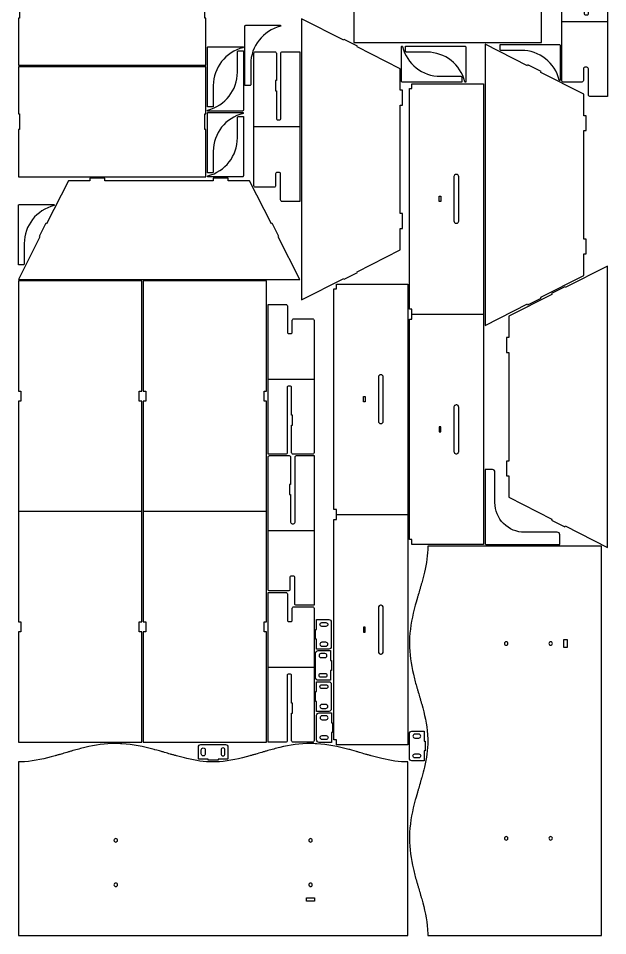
# Model space of a CAD drawing. Extents: x 5411 to 6605, y 9327 to 12304.
# Drawn here: x 5411 to 6605, y 9327 to 11185 of the extents above; entities that cross this region are included whole.
import ezdxf

# ---------------------------------------------------------------- set-up
doc = ezdxf.new("R2010")
doc.units = 0

# ---------------------------------------------------------------- blocks, each defined once
blk = doc.blocks.new('Part', base_point=(0, 2.9))
at = {"layer": '1'}
blk.add_lwpolyline([(205.3, 322.2), (205.3, 315.4), (189.2, 315.4), (189.2, 322.2)], close=True, dxfattribs=at)
for points, knots in [([(789.3, 392), (789.3, 274.7), (789.3, 157.3), (789.3, 40), (789.3, 40), (785.1, 40), (781, 39.9), (776.8, 39.6), (776.8, 39.6), (755.8, 38.3), (735.2, 33.4), (715, 27.7), (715, 27.7), (713, 27.2), (711, 26.6), (709, 26), (709, 26), (707, 25.4), (704.9, 24.8), (702.9, 24.3), (702.9, 24.3), (698.9, 23.1), (694.9, 21.9), (690.9, 20.7), (690.9, 20.7), (688.8, 20.1), (686.8, 19.5), (684.8, 18.9), (684.8, 18.9), (682.8, 18.3), (680.8, 17.8), (678.8, 17.2), (678.8, 17.2), (670.7, 14.9), (662.6, 12.7), (654.4, 10.8), (654.4, 10.8), (634, 5.9), (613.1, 2.9), (592.1, 2.9), (592.1, 2.9), (587.9, 2.9), (583.7, 3), (579.5, 3.3), (579.5, 3.3), (557.4, 4.4), (535.7, 8.9), (514.4, 14.7), (514.4, 14.7), (513.9, 14.8), (504.3, 17.5), (499.3, 18.9), (499.3, 18.9), (497.3, 19.5), (495.2, 20.1), (493.2, 20.7), (493.2, 20.7), (489.2, 21.9), (485.2, 23.1), (481.1, 24.3), (481.1, 24.3), (479.1, 24.9), (477.1, 25.4), (475.1, 26), (475.1, 26), (473.1, 26.6), (471, 27.2), (469, 27.8), (469, 27.8), (462, 29.8), (454.8, 31.6), (447.7, 33.3), (447.7, 33.3), (430.3, 37.4), (412.5, 40), (394.7, 40), (394.7, 40), (390.5, 40), (386.3, 39.9), (382.1, 39.6), (382.1, 39.6), (361.1, 38.3), (340.5, 33.5), (320.3, 27.8), (320.3, 27.8), (318.3, 27.2), (316.3, 26.6), (314.3, 26), (314.3, 26), (312.2, 25.4), (310.2, 24.9), (308.2, 24.3), (308.2, 24.3), (304.2, 23.1), (300.2, 21.9), (296.1, 20.7), (296.1, 20.7), (294.1, 20.1), (292.1, 19.5), (290.1, 18.9), (290.1, 18.9), (288.1, 18.4), (286, 17.8), (284, 17.2), (284, 17.2), (275.9, 14.9), (267.8, 12.7), (259.7, 10.8), (259.7, 10.8), (239.2, 5.9), (218.3, 2.9), (197.3, 2.9), (197.3, 2.9), (193.1, 2.9), (188.9, 3), (184.7, 3.3), (184.7, 3.3), (162.7, 4.4), (140.9, 8.9), (119.7, 14.7), (119.7, 14.7), (119.2, 14.8), (109.6, 17.4), (104.5, 18.9), (104.5, 18.9), (102.5, 19.5), (100.5, 20.1), (98.5, 20.7), (98.5, 20.7), (94.5, 21.9), (90.4, 23.1), (86.4, 24.3), (86.4, 24.3), (84.4, 24.8), (82.4, 25.4), (80.4, 26), (80.4, 26), (78.4, 26.6), (76.3, 27.2), (74.3, 27.7), (74.3, 27.7), (67.2, 29.7), (60.1, 31.6), (53, 33.3), (53, 33.3), (35.6, 37.4), (17.9, 40), (0, 40), (0, 40), (0, 157.3), (0, 274.7), (0, 392), (0, 392), (263.1, 392), (526.2, 392), (789.3, 392)], [0, 0, 0, 0, 0.025641, 0.025641, 0.025641, 0.025641, 0.051282, 0.051282, 0.051282, 0.051282, 0.076923, 0.076923, 0.076923, 0.076923, 0.102564, 0.102564, 0.102564, 0.102564, 0.128205, 0.128205, 0.128205, 0.128205, 0.153846, 0.153846, 0.153846, 0.153846, 0.179487, 0.179487, 0.179487, 0.179487, 0.205128, 0.205128, 0.205128, 0.205128, 0.230769, 0.230769, 0.230769, 0.230769, 0.25641, 0.25641, 0.25641, 0.25641, 0.282051, 0.282051, 0.282051, 0.282051, 0.307692, 0.307692, 0.307692, 0.307692, 0.333333, 0.333333, 0.333333, 0.333333, 0.358974, 0.358974, 0.358974, 0.358974, 0.384615, 0.384615, 0.384615, 0.384615, 0.410256, 0.410256, 0.410256, 0.410256, 0.435897, 0.435897, 0.435897, 0.435897, 0.461538, 0.461538, 0.461538, 0.461538, 0.487179, 0.487179, 0.487179, 0.487179, 0.512821, 0.512821, 0.512821, 0.512821, 0.538462, 0.538462, 0.538462, 0.538462, 0.564103, 0.564103, 0.564103, 0.564103, 0.589744, 0.589744, 0.589744, 0.589744, 0.615385, 0.615385, 0.615385, 0.615385, 0.641026, 0.641026, 0.641026, 0.641026, 0.666667, 0.666667, 0.666667, 0.666667, 0.692308, 0.692308, 0.692308, 0.692308, 0.717949, 0.717949, 0.717949, 0.717949, 0.74359, 0.74359, 0.74359, 0.74359, 0.769231, 0.769231, 0.769231, 0.769231, 0.794872, 0.794872, 0.794872, 0.794872, 0.820513, 0.820513, 0.820513, 0.820513, 0.846154, 0.846154, 0.846154, 0.846154, 0.871795, 0.871795, 0.871795, 0.871795, 0.897436, 0.897436, 0.897436, 0.897436, 0.923077, 0.923077, 0.923077, 0.923077, 0.948718, 0.948718, 0.948718, 0.948718, 0.974359, 0.974359, 0.974359, 0.974359, 1, 1, 1, 1]), ([(200.8, 289), (200.8, 288.1), (200.4, 287.2), (199.8, 286.5), (199.8, 286.5), (199.1, 285.8), (198.1, 285.5), (197.2, 285.5), (197.2, 285.5), (196.3, 285.5), (195.4, 285.9), (194.7, 286.6), (194.7, 286.6), (194.1, 287.2), (193.7, 288.2), (193.8, 289.1), (193.8, 289.1), (193.8, 290), (194.2, 290.9), (194.9, 291.5), (194.9, 291.5), (195.5, 292.2), (196.5, 292.5), (197.4, 292.5), (197.4, 292.5), (198.3, 292.5), (199.2, 292.1), (199.8, 291.4), (199.8, 291.4), (200.5, 290.8), (200.8, 289.9), (200.8, 289)], [0, 0, 0, 0, 0.125, 0.125, 0.125, 0.125, 0.25, 0.25, 0.25, 0.25, 0.375, 0.375, 0.375, 0.375, 0.5, 0.5, 0.5, 0.5, 0.625, 0.625, 0.625, 0.625, 0.75, 0.75, 0.75, 0.75, 0.875, 0.875, 0.875, 0.875, 1, 1, 1, 1]), ([(588.5, 289), (588.5, 289.9), (588.9, 290.8), (589.6, 291.5), (589.6, 291.5), (590.2, 292.2), (591.2, 292.5), (592.1, 292.5), (592.1, 292.5), (593.1, 292.5), (594, 292.1), (594.6, 291.4), (594.6, 291.4), (595.2, 290.8), (595.6, 289.8), (595.6, 288.9), (595.6, 288.9), (595.6, 288), (595.2, 287.1), (594.5, 286.5), (594.5, 286.5), (593.8, 285.8), (592.9, 285.5), (592, 285.5), (592, 285.5), (591.1, 285.5), (590.1, 285.9), (589.5, 286.6), (589.5, 286.6), (588.9, 287.2), (588.5, 288.1), (588.5, 289)], [0, 0, 0, 0, 0.125, 0.125, 0.125, 0.125, 0.25, 0.25, 0.25, 0.25, 0.375, 0.375, 0.375, 0.375, 0.5, 0.5, 0.5, 0.5, 0.625, 0.625, 0.625, 0.625, 0.75, 0.75, 0.75, 0.75, 0.875, 0.875, 0.875, 0.875, 1, 1, 1, 1]), ([(200.8, 199), (200.8, 198.1), (200.4, 197.2), (199.8, 196.5), (199.8, 196.5), (199.1, 195.8), (198.1, 195.5), (197.2, 195.5), (197.2, 195.5), (196.3, 195.5), (195.4, 195.9), (194.7, 196.6), (194.7, 196.6), (194.1, 197.2), (193.7, 198.2), (193.8, 199.1), (193.8, 199.1), (193.8, 200), (194.2, 200.9), (194.9, 201.5), (194.9, 201.5), (195.5, 202.2), (196.5, 202.5), (197.4, 202.5), (197.4, 202.5), (198.3, 202.5), (199.2, 202.1), (199.8, 201.4), (199.8, 201.4), (200.5, 200.8), (200.8, 199.9), (200.8, 199)], [0, 0, 0, 0, 0.125, 0.125, 0.125, 0.125, 0.25, 0.25, 0.25, 0.25, 0.375, 0.375, 0.375, 0.375, 0.5, 0.5, 0.5, 0.5, 0.625, 0.625, 0.625, 0.625, 0.75, 0.75, 0.75, 0.75, 0.875, 0.875, 0.875, 0.875, 1, 1, 1, 1]), ([(588.5, 199), (588.5, 199.9), (588.9, 200.8), (589.6, 201.5), (589.6, 201.5), (590.2, 202.2), (591.2, 202.5), (592.1, 202.5), (592.1, 202.5), (593.1, 202.5), (594, 202.1), (594.6, 201.4), (594.6, 201.4), (595.2, 200.8), (595.6, 199.8), (595.6, 198.9), (595.6, 198.9), (595.6, 198), (595.2, 197.1), (594.5, 196.5), (594.5, 196.5), (593.8, 195.8), (592.9, 195.5), (592, 195.5), (592, 195.5), (591.1, 195.5), (590.1, 195.9), (589.5, 196.6), (589.5, 196.6), (588.9, 197.2), (588.5, 198.1), (588.5, 199)], [0, 0, 0, 0, 0.125, 0.125, 0.125, 0.125, 0.25, 0.25, 0.25, 0.25, 0.375, 0.375, 0.375, 0.375, 0.5, 0.5, 0.5, 0.5, 0.625, 0.625, 0.625, 0.625, 0.75, 0.75, 0.75, 0.75, 0.875, 0.875, 0.875, 0.875, 1, 1, 1, 1])]:
    blk.add_open_spline(points, degree=3, knots=knots, dxfattribs=at)
blk = doc.blocks.new('Part1804816127', base_point=(-15, -30))
at = {"layer": '1'}
for points in [[(17, 10), (17, -10), (15, -10), (15, -30), (-10, -30, -0.414214), (-15, -25), (-15, 25, -0.414214), (-10, 30), (15, 30), (15, 10)], [(4, 24), (-4, 24, 1), (-4, 16), (4, 16, 1)], [(4, -16, -1), (4, -24), (-4, -24, -1), (-4, -16)]]:
    blk.add_lwpolyline(points, format="xyb", close=True, dxfattribs=at)
blk = doc.blocks.new('Part356975043', base_point=(-149.3, -46.5))
at = {"layer": '1'}
blk.add_lwpolyline([(154, 43.5), (154, 4, -0.414214), (151, 1), (95.5, 1), (95.5, 3), (75.2, 3), (75.2, 1), (19, 1, 0.414214), (16, -2), (16, -5, 0.414214), (19, -8), (151, -8, -0.414214), (154, -11), (154, -46.5), (-149.3, -46.5), (-149.3, -10.5, -0.414214), (-146.3, -7.5), (-93.3, -7.5, 0.414214), (-90.3, -4.5), (-90.3, -0.5, 0.414214), (-93.3, 2.5), (-117.3, 2.5, -0.414214), (-120.3, 5.5), (-120.3, 43.5, -0.414214), (-117.3, 46.5), (151, 46.5, -0.414214)], format="xyb", close=True, dxfattribs=at)
at = {"layer": '2'}
blk.add_line((1.9, -46.5), (1.9, 46.5), dxfattribs=at)
blk = doc.blocks.new('Part519146767', base_point=(-15, -30))
at = {"layer": '1'}
for points in [[(17, 10), (17, -10), (15, -10), (15, -30), (-10, -30, -0.414214), (-15, -25), (-15, 25, -0.414214), (-10, 30), (15, 30), (15, 10)], [(4, 24), (-4, 24, 1), (-4, 16), (4, 16, 1)], [(4, -16, -1), (4, -24), (-4, -24, -1), (-4, -16)]]:
    blk.add_lwpolyline(points, format="xyb", close=True, dxfattribs=at)
blk = doc.blocks.new('Part200261453', base_point=(-15, -30))
at = {"layer": '1'}
for points in [[(17, 10), (17, -10), (15, -10), (15, -30), (-10, -30, -0.414214), (-15, -25), (-15, 25, -0.414214), (-10, 30), (15, 30), (15, 10)], [(4, 24), (-4, 24, 1), (-4, 16), (4, 16, 1)], [(4, -16, -1), (4, -24), (-4, -24, -1), (-4, -16)]]:
    blk.add_lwpolyline(points, format="xyb", close=True, dxfattribs=at)
blk = doc.blocks.new('Part1153627269', base_point=(-15, -30))
at = {"layer": '1'}
for points in [[(17, 10), (17, -10), (15, -10), (15, -30), (-10, -30, -0.414214), (-15, -25), (-15, 25, -0.414214), (-10, 30), (15, 30), (15, 10)], [(4, 24), (-4, 24, 1), (-4, 16), (4, 16, 1)], [(4, -16, -1), (4, -24), (-4, -24, -1), (-4, -16)]]:
    blk.add_lwpolyline(points, format="xyb", close=True, dxfattribs=at)
blk = doc.blocks.new('Part907550880', base_point=(-15, -30))
at = {"layer": '1'}
for points in [[(17, 10), (17, -10), (15, -10), (15, -30), (-10, -30, -0.414214), (-15, -25), (-15, 25, -0.414214), (-10, 30), (15, 30), (15, 10)], [(4, 24), (-4, 24, 1), (-4, 16), (4, 16, 1)], [(4, -16, -1), (4, -24), (-4, -24, -1), (-4, -16)]]:
    blk.add_lwpolyline(points, format="xyb", close=True, dxfattribs=at)
blk = doc.blocks.new('Part178310402', base_point=(-15, -30))
at = {"layer": '1'}
for points in [[(17, 10), (17, -10), (15, -10), (15, -30), (-10, -30, -0.414214), (-15, -25), (-15, 25, -0.414214), (-10, 30), (15, 30), (15, 10)], [(4, 24), (-4, 24, 1), (-4, 16), (4, 16, 1)], [(4, -16, -1), (4, -24), (-4, -24, -1), (-4, -16)]]:
    blk.add_lwpolyline(points, format="xyb", close=True, dxfattribs=at)
blk = doc.blocks.new('Part1857228526', base_point=(0, 2.9))
at = {"layer": '1'}
blk.add_lwpolyline([(205.3, 322.2), (205.3, 315.4), (189.2, 315.4), (189.2, 322.2)], close=True, dxfattribs=at)
for points, knots in [([(789.3, 392), (789.3, 274.7), (789.3, 157.3), (789.3, 40), (789.3, 40), (785.1, 40), (781, 39.9), (776.8, 39.6), (776.8, 39.6), (755.8, 38.3), (735.2, 33.4), (715, 27.7), (715, 27.7), (713, 27.2), (711, 26.6), (709, 26), (709, 26), (707, 25.4), (704.9, 24.8), (702.9, 24.3), (702.9, 24.3), (698.9, 23.1), (694.9, 21.9), (690.9, 20.7), (690.9, 20.7), (688.8, 20.1), (686.8, 19.5), (684.8, 18.9), (684.8, 18.9), (682.8, 18.3), (680.8, 17.8), (678.8, 17.2), (678.8, 17.2), (670.7, 14.9), (662.6, 12.7), (654.4, 10.8), (654.4, 10.8), (634, 5.9), (613.1, 2.9), (592.1, 2.9), (592.1, 2.9), (587.9, 2.9), (583.7, 3), (579.5, 3.3), (579.5, 3.3), (557.4, 4.4), (535.7, 8.9), (514.4, 14.7), (514.4, 14.7), (513.9, 14.8), (504.3, 17.5), (499.3, 18.9), (499.3, 18.9), (497.3, 19.5), (495.2, 20.1), (493.2, 20.7), (493.2, 20.7), (489.2, 21.9), (485.2, 23.1), (481.1, 24.3), (481.1, 24.3), (479.1, 24.9), (477.1, 25.4), (475.1, 26), (475.1, 26), (473.1, 26.6), (471, 27.2), (469, 27.8), (469, 27.8), (462, 29.8), (454.8, 31.6), (447.7, 33.3), (447.7, 33.3), (430.3, 37.4), (412.5, 40), (394.7, 40), (394.7, 40), (390.5, 40), (386.3, 39.9), (382.1, 39.6), (382.1, 39.6), (361.1, 38.3), (340.5, 33.5), (320.3, 27.8), (320.3, 27.8), (318.3, 27.2), (316.3, 26.6), (314.3, 26), (314.3, 26), (312.2, 25.4), (310.2, 24.9), (308.2, 24.3), (308.2, 24.3), (304.2, 23.1), (300.2, 21.9), (296.1, 20.7), (296.1, 20.7), (294.1, 20.1), (292.1, 19.5), (290.1, 18.9), (290.1, 18.9), (288.1, 18.4), (286, 17.8), (284, 17.2), (284, 17.2), (275.9, 14.9), (267.8, 12.7), (259.7, 10.8), (259.7, 10.8), (239.2, 5.9), (218.3, 2.9), (197.3, 2.9), (197.3, 2.9), (193.1, 2.9), (188.9, 3), (184.7, 3.3), (184.7, 3.3), (162.7, 4.4), (140.9, 8.9), (119.7, 14.7), (119.7, 14.7), (119.2, 14.8), (109.6, 17.4), (104.5, 18.9), (104.5, 18.9), (102.5, 19.5), (100.5, 20.1), (98.5, 20.7), (98.5, 20.7), (94.5, 21.9), (90.4, 23.1), (86.4, 24.3), (86.4, 24.3), (84.4, 24.8), (82.4, 25.4), (80.4, 26), (80.4, 26), (78.4, 26.6), (76.3, 27.2), (74.3, 27.7), (74.3, 27.7), (67.2, 29.7), (60.1, 31.6), (53, 33.3), (53, 33.3), (35.6, 37.4), (17.9, 40), (0, 40), (0, 40), (0, 157.3), (0, 274.7), (0, 392), (0, 392), (263.1, 392), (526.2, 392), (789.3, 392)], [0, 0, 0, 0, 0.025641, 0.025641, 0.025641, 0.025641, 0.051282, 0.051282, 0.051282, 0.051282, 0.076923, 0.076923, 0.076923, 0.076923, 0.102564, 0.102564, 0.102564, 0.102564, 0.128205, 0.128205, 0.128205, 0.128205, 0.153846, 0.153846, 0.153846, 0.153846, 0.179487, 0.179487, 0.179487, 0.179487, 0.205128, 0.205128, 0.205128, 0.205128, 0.230769, 0.230769, 0.230769, 0.230769, 0.25641, 0.25641, 0.25641, 0.25641, 0.282051, 0.282051, 0.282051, 0.282051, 0.307692, 0.307692, 0.307692, 0.307692, 0.333333, 0.333333, 0.333333, 0.333333, 0.358974, 0.358974, 0.358974, 0.358974, 0.384615, 0.384615, 0.384615, 0.384615, 0.410256, 0.410256, 0.410256, 0.410256, 0.435897, 0.435897, 0.435897, 0.435897, 0.461538, 0.461538, 0.461538, 0.461538, 0.487179, 0.487179, 0.487179, 0.487179, 0.512821, 0.512821, 0.512821, 0.512821, 0.538462, 0.538462, 0.538462, 0.538462, 0.564103, 0.564103, 0.564103, 0.564103, 0.589744, 0.589744, 0.589744, 0.589744, 0.615385, 0.615385, 0.615385, 0.615385, 0.641026, 0.641026, 0.641026, 0.641026, 0.666667, 0.666667, 0.666667, 0.666667, 0.692308, 0.692308, 0.692308, 0.692308, 0.717949, 0.717949, 0.717949, 0.717949, 0.74359, 0.74359, 0.74359, 0.74359, 0.769231, 0.769231, 0.769231, 0.769231, 0.794872, 0.794872, 0.794872, 0.794872, 0.820513, 0.820513, 0.820513, 0.820513, 0.846154, 0.846154, 0.846154, 0.846154, 0.871795, 0.871795, 0.871795, 0.871795, 0.897436, 0.897436, 0.897436, 0.897436, 0.923077, 0.923077, 0.923077, 0.923077, 0.948718, 0.948718, 0.948718, 0.948718, 0.974359, 0.974359, 0.974359, 0.974359, 1, 1, 1, 1]), ([(200.8, 289), (200.8, 288.1), (200.4, 287.2), (199.8, 286.5), (199.8, 286.5), (199.1, 285.8), (198.1, 285.5), (197.2, 285.5), (197.2, 285.5), (196.3, 285.5), (195.4, 285.9), (194.7, 286.6), (194.7, 286.6), (194.1, 287.2), (193.7, 288.2), (193.8, 289.1), (193.8, 289.1), (193.8, 290), (194.2, 290.9), (194.9, 291.5), (194.9, 291.5), (195.5, 292.2), (196.5, 292.5), (197.4, 292.5), (197.4, 292.5), (198.3, 292.5), (199.2, 292.1), (199.8, 291.4), (199.8, 291.4), (200.5, 290.8), (200.8, 289.9), (200.8, 289)], [0, 0, 0, 0, 0.125, 0.125, 0.125, 0.125, 0.25, 0.25, 0.25, 0.25, 0.375, 0.375, 0.375, 0.375, 0.5, 0.5, 0.5, 0.5, 0.625, 0.625, 0.625, 0.625, 0.75, 0.75, 0.75, 0.75, 0.875, 0.875, 0.875, 0.875, 1, 1, 1, 1]), ([(588.5, 289), (588.5, 289.9), (588.9, 290.8), (589.6, 291.5), (589.6, 291.5), (590.2, 292.2), (591.2, 292.5), (592.1, 292.5), (592.1, 292.5), (593.1, 292.5), (594, 292.1), (594.6, 291.4), (594.6, 291.4), (595.2, 290.8), (595.6, 289.8), (595.6, 288.9), (595.6, 288.9), (595.6, 288), (595.2, 287.1), (594.5, 286.5), (594.5, 286.5), (593.8, 285.8), (592.9, 285.5), (592, 285.5), (592, 285.5), (591.1, 285.5), (590.1, 285.9), (589.5, 286.6), (589.5, 286.6), (588.9, 287.2), (588.5, 288.1), (588.5, 289)], [0, 0, 0, 0, 0.125, 0.125, 0.125, 0.125, 0.25, 0.25, 0.25, 0.25, 0.375, 0.375, 0.375, 0.375, 0.5, 0.5, 0.5, 0.5, 0.625, 0.625, 0.625, 0.625, 0.75, 0.75, 0.75, 0.75, 0.875, 0.875, 0.875, 0.875, 1, 1, 1, 1]), ([(200.8, 199), (200.8, 198.1), (200.4, 197.2), (199.8, 196.5), (199.8, 196.5), (199.1, 195.8), (198.1, 195.5), (197.2, 195.5), (197.2, 195.5), (196.3, 195.5), (195.4, 195.9), (194.7, 196.6), (194.7, 196.6), (194.1, 197.2), (193.7, 198.2), (193.8, 199.1), (193.8, 199.1), (193.8, 200), (194.2, 200.9), (194.9, 201.5), (194.9, 201.5), (195.5, 202.2), (196.5, 202.5), (197.4, 202.5), (197.4, 202.5), (198.3, 202.5), (199.2, 202.1), (199.8, 201.4), (199.8, 201.4), (200.5, 200.8), (200.8, 199.9), (200.8, 199)], [0, 0, 0, 0, 0.125, 0.125, 0.125, 0.125, 0.25, 0.25, 0.25, 0.25, 0.375, 0.375, 0.375, 0.375, 0.5, 0.5, 0.5, 0.5, 0.625, 0.625, 0.625, 0.625, 0.75, 0.75, 0.75, 0.75, 0.875, 0.875, 0.875, 0.875, 1, 1, 1, 1]), ([(588.5, 199), (588.5, 199.9), (588.9, 200.8), (589.6, 201.5), (589.6, 201.5), (590.2, 202.2), (591.2, 202.5), (592.1, 202.5), (592.1, 202.5), (593.1, 202.5), (594, 202.1), (594.6, 201.4), (594.6, 201.4), (595.2, 200.8), (595.6, 199.8), (595.6, 198.9), (595.6, 198.9), (595.6, 198), (595.2, 197.1), (594.5, 196.5), (594.5, 196.5), (593.8, 195.8), (592.9, 195.5), (592, 195.5), (592, 195.5), (591.1, 195.5), (590.1, 195.9), (589.5, 196.6), (589.5, 196.6), (588.9, 197.2), (588.5, 198.1), (588.5, 199)], [0, 0, 0, 0, 0.125, 0.125, 0.125, 0.125, 0.25, 0.25, 0.25, 0.25, 0.375, 0.375, 0.375, 0.375, 0.5, 0.5, 0.5, 0.5, 0.625, 0.625, 0.625, 0.625, 0.75, 0.75, 0.75, 0.75, 0.875, 0.875, 0.875, 0.875, 1, 1, 1, 1])]:
    blk.add_open_spline(points, degree=3, knots=knots, dxfattribs=at)
blk = doc.blocks.new('Part1834988737')
at = {"layer": '1'}
for points in [[(933.8, 145), (933.8, 0), (0, 0), (0, 145), (10.3, 145), (10.3, 150), (456.8, 150), (456.8, 145), (477.3, 145), (477.3, 150), (923.8, 150), (923.8, 145)], [(238.6, 90), (228.4, 90), (228.4, 86.7), (238.6, 86.7)], [(705.7, 90), (705.7, 86.7), (695.4, 86.7), (695.4, 90)]]:
    blk.add_lwpolyline(points, close=True, dxfattribs=at)
for points in [[(277.9, 60), (278.6, 60), (279.4, 59.8), (280.1, 59.5), (280.1, 59.5), (281.2, 59), (282.2, 58.1), (282.7, 57), (282.7, 57), (283.1, 56.1), (283.2, 55.2), (283.1, 54.2), (283.1, 54.2), (282.9, 53.2), (282.4, 52.2), (281.5, 51.4), (281.5, 51.4), (280.6, 50.6), (279.4, 50.1), (278.1, 50), (278.1, 50), (278.1, 50), (278, 50), (278, 50), (278, 50), (277.9, 50), (277.9, 50), (277.9, 50), (277.9, 50), (248.3, 50), (218.7, 50), (189.2, 50), (189.2, 50), (188.4, 50), (187.7, 50.2), (187, 50.5), (187, 50.5), (185.8, 51), (184.8, 51.9), (184.3, 53), (184.3, 53), (183.9, 53.9), (183.8, 54.8), (183.9, 55.8), (183.9, 55.8), (184.1, 56.8), (184.7, 57.8), (185.5, 58.6), (185.5, 58.6), (186.4, 59.4), (187.7, 59.9), (188.9, 60), (188.9, 60), (189, 60), (189, 60), (189, 60), (189, 60), (189.1, 60), (189.1, 60), (189.2, 60), (189.2, 60), (218.7, 60), (248.3, 60), (277.9, 60)], [(744.9, 60), (745.6, 60), (746.4, 59.8), (747.1, 59.5), (747.1, 59.5), (748.3, 59), (749.2, 58.1), (749.8, 57), (749.8, 57), (750.1, 56.1), (750.3, 55.2), (750.1, 54.2), (750.1, 54.2), (749.9, 53.2), (749.4, 52.2), (748.6, 51.4), (748.6, 51.4), (747.6, 50.6), (746.4, 50.1), (745.1, 50), (745.1, 50), (745.1, 50), (745.1, 50), (745, 50), (745, 50), (745, 50), (744.9, 50), (744.9, 50), (744.9, 50), (715.3, 50), (685.8, 50), (656.2, 50), (656.2, 50), (655.4, 50), (654.7, 50.2), (654, 50.5), (654, 50.5), (652.8, 51), (651.9, 51.9), (651.3, 53), (651.3, 53), (650.9, 53.9), (650.8, 54.8), (651, 55.8), (651, 55.8), (651.1, 56.8), (651.7, 57.8), (652.5, 58.6), (652.5, 58.6), (653.4, 59.4), (654.7, 59.9), (655.9, 60), (655.9, 60), (656, 60), (656, 60), (656.1, 60), (656.1, 60), (656.1, 60), (656.2, 60), (656.2, 60), (656.2, 60), (685.8, 60), (715.3, 60), (744.9, 60)]]:
    blk.add_open_spline(points, degree=3, knots=[0, 0, 0, 0, 0.0625, 0.0625, 0.0625, 0.0625, 0.125, 0.125, 0.125, 0.125, 0.1875, 0.1875, 0.1875, 0.1875, 0.25, 0.25, 0.25, 0.25, 0.3125, 0.3125, 0.3125, 0.3125, 0.375, 0.375, 0.375, 0.375, 0.4375, 0.4375, 0.4375, 0.4375, 0.5, 0.5, 0.5, 0.5, 0.5625, 0.5625, 0.5625, 0.5625, 0.625, 0.625, 0.625, 0.625, 0.6875, 0.6875, 0.6875, 0.6875, 0.75, 0.75, 0.75, 0.75, 0.8125, 0.8125, 0.8125, 0.8125, 0.875, 0.875, 0.875, 0.875, 0.9375, 0.9375, 0.9375, 0.9375, 1, 1, 1, 1], dxfattribs=at)
at = {"layer": '2'}
blk.add_line((466.9, 145), (466.9, 0), dxfattribs=at)
blk = doc.blocks.new('Part828888785', base_point=(-149.3, -46.5))
at = {"layer": '1'}
blk.add_lwpolyline([(154, 43.5), (154, 4, -0.414214), (151, 1), (95.5, 1), (95.5, 3), (75.2, 3), (75.2, 1), (19, 1, 0.414214), (16, -2), (16, -5, 0.414214), (19, -8), (151, -8, -0.414214), (154, -11), (154, -46.5), (-149.3, -46.5), (-149.3, -10.5, -0.414214), (-146.3, -7.5), (-93.3, -7.5, 0.414214), (-90.3, -4.5), (-90.3, -0.5, 0.414214), (-93.3, 2.5), (-117.3, 2.5, -0.414214), (-120.3, 5.5), (-120.3, 43.5, -0.414214), (-117.3, 46.5), (151, 46.5, -0.414214)], format="xyb", close=True, dxfattribs=at)
at = {"layer": '2'}
blk.add_line((1.9, -46.5), (1.9, 46.5), dxfattribs=at)
blk = doc.blocks.new('Part505483097', base_point=(0, -125))
at = {"layer": '1'}
blk.add_lwpolyline([(934.5, 125), (710.9, 125), (710.9, 120), (690.8, 120), (690.8, 125), (243.6, 125), (243.6, 120), (223.5, 120), (223.5, 125), (0, 125), (0, -125), (223.5, -125), (223.5, -120), (243.6, -120), (243.6, -125), (690.8, -125), (690.8, -120), (710.9, -120), (710.9, -125), (934.5, -125)], close=True, dxfattribs=at)
at = {"layer": '2'}
blk.add_line((467.3, -125), (467.3, 125), dxfattribs=at)
blk = doc.blocks.new('Part1823114922', base_point=(0, -125))
at = {"layer": '1'}
blk.add_lwpolyline([(934.5, 125), (710.9, 125), (710.9, 120), (690.8, 120), (690.8, 125), (243.6, 125), (243.6, 120), (223.5, 120), (223.5, 125), (0, 125), (0, -125), (223.5, -125), (223.5, -120), (243.6, -120), (243.6, -125), (690.8, -125), (690.8, -120), (710.9, -120), (710.9, -125), (934.5, -125)], close=True, dxfattribs=at)
at = {"layer": '2'}
blk.add_line((467.3, -125), (467.3, 125), dxfattribs=at)
blk = doc.blocks.new('Part1213954585', base_point=(-149.3, -46.5))
at = {"layer": '1'}
blk.add_lwpolyline([(154, 43.5), (154, 4, -0.414214), (151, 1), (95.5, 1), (95.5, 3), (75.2, 3), (75.2, 1), (19, 1, 0.414214), (16, -2), (16, -5, 0.414214), (19, -8), (151, -8, -0.414214), (154, -11), (154, -46.5), (-149.3, -46.5), (-149.3, -10.5, -0.414214), (-146.3, -7.5), (-93.3, -7.5, 0.414214), (-90.3, -4.5), (-90.3, -0.5, 0.414214), (-93.3, 2.5), (-117.3, 2.5, -0.414214), (-120.3, 5.5), (-120.3, 43.5, -0.414214), (-117.3, 46.5), (151, 46.5, -0.414214)], format="xyb", close=True, dxfattribs=at)
at = {"layer": '2'}
blk.add_line((1.9, -46.5), (1.9, 46.5), dxfattribs=at)
blk = doc.blocks.new('Part908513740')
at = {"layer": '1'}
for points in [[(933.8, 145), (933.8, 0), (0, 0), (0, 145), (10.3, 145), (10.3, 150), (456.8, 150), (456.8, 145), (477.3, 145), (477.3, 150), (923.8, 150), (923.8, 145)], [(238.6, 90), (228.4, 90), (228.4, 86.7), (238.6, 86.7)], [(705.7, 90), (705.7, 86.7), (695.4, 86.7), (695.4, 90)]]:
    blk.add_lwpolyline(points, close=True, dxfattribs=at)
for points in [[(277.9, 60), (278.6, 60), (279.4, 59.8), (280.1, 59.5), (280.1, 59.5), (281.2, 59), (282.2, 58.1), (282.7, 57), (282.7, 57), (283.1, 56.1), (283.2, 55.2), (283.1, 54.2), (283.1, 54.2), (282.9, 53.2), (282.4, 52.2), (281.5, 51.4), (281.5, 51.4), (280.6, 50.6), (279.4, 50.1), (278.1, 50), (278.1, 50), (278.1, 50), (278, 50), (278, 50), (278, 50), (277.9, 50), (277.9, 50), (277.9, 50), (277.9, 50), (248.3, 50), (218.7, 50), (189.2, 50), (189.2, 50), (188.4, 50), (187.7, 50.2), (187, 50.5), (187, 50.5), (185.8, 51), (184.8, 51.9), (184.3, 53), (184.3, 53), (183.9, 53.9), (183.8, 54.8), (183.9, 55.8), (183.9, 55.8), (184.1, 56.8), (184.7, 57.8), (185.5, 58.6), (185.5, 58.6), (186.4, 59.4), (187.7, 59.9), (188.9, 60), (188.9, 60), (189, 60), (189, 60), (189, 60), (189, 60), (189.1, 60), (189.1, 60), (189.2, 60), (189.2, 60), (218.7, 60), (248.3, 60), (277.9, 60)], [(744.9, 60), (745.6, 60), (746.4, 59.8), (747.1, 59.5), (747.1, 59.5), (748.3, 59), (749.2, 58.1), (749.8, 57), (749.8, 57), (750.1, 56.1), (750.3, 55.2), (750.1, 54.2), (750.1, 54.2), (749.9, 53.2), (749.4, 52.2), (748.6, 51.4), (748.6, 51.4), (747.6, 50.6), (746.4, 50.1), (745.1, 50), (745.1, 50), (745.1, 50), (745.1, 50), (745, 50), (745, 50), (745, 50), (744.9, 50), (744.9, 50), (744.9, 50), (715.3, 50), (685.8, 50), (656.2, 50), (656.2, 50), (655.4, 50), (654.7, 50.2), (654, 50.5), (654, 50.5), (652.8, 51), (651.9, 51.9), (651.3, 53), (651.3, 53), (650.9, 53.9), (650.8, 54.8), (651, 55.8), (651, 55.8), (651.1, 56.8), (651.7, 57.8), (652.5, 58.6), (652.5, 58.6), (653.4, 59.4), (654.7, 59.9), (655.9, 60), (655.9, 60), (656, 60), (656, 60), (656.1, 60), (656.1, 60), (656.1, 60), (656.2, 60), (656.2, 60), (656.2, 60), (685.8, 60), (715.3, 60), (744.9, 60)]]:
    blk.add_open_spline(points, degree=3, knots=[0, 0, 0, 0, 0.0625, 0.0625, 0.0625, 0.0625, 0.125, 0.125, 0.125, 0.125, 0.1875, 0.1875, 0.1875, 0.1875, 0.25, 0.25, 0.25, 0.25, 0.3125, 0.3125, 0.3125, 0.3125, 0.375, 0.375, 0.375, 0.375, 0.4375, 0.4375, 0.4375, 0.4375, 0.5, 0.5, 0.5, 0.5, 0.5625, 0.5625, 0.5625, 0.5625, 0.625, 0.625, 0.625, 0.625, 0.6875, 0.6875, 0.6875, 0.6875, 0.75, 0.75, 0.75, 0.75, 0.8125, 0.8125, 0.8125, 0.8125, 0.875, 0.875, 0.875, 0.875, 0.9375, 0.9375, 0.9375, 0.9375, 1, 1, 1, 1], dxfattribs=at)
at = {"layer": '2'}
blk.add_line((466.9, 145), (466.9, 0), dxfattribs=at)
blk = doc.blocks.new('Part965938308', base_point=(-149.3, -46.5))
at = {"layer": '1'}
blk.add_lwpolyline([(154, 43.5), (154, 4, -0.414214), (151, 1), (95.5, 1), (95.5, 3), (75.2, 3), (75.2, 1), (19, 1, 0.414214), (16, -2), (16, -5, 0.414214), (19, -8), (151, -8, -0.414214), (154, -11), (154, -46.5), (-149.3, -46.5), (-149.3, -10.5, -0.414214), (-146.3, -7.5), (-93.3, -7.5, 0.414214), (-90.3, -4.5), (-90.3, -0.5, 0.414214), (-93.3, 2.5), (-117.3, 2.5, -0.414214), (-120.3, 5.5), (-120.3, 43.5, -0.414214), (-117.3, 46.5), (151, 46.5, -0.414214)], format="xyb", close=True, dxfattribs=at)
at = {"layer": '2'}
blk.add_line((1.9, -46.5), (1.9, 46.5), dxfattribs=at)
blk = doc.blocks.new('Part2122044056', base_point=(-149.3, -46.5))
at = {"layer": '1'}
blk.add_lwpolyline([(154, 43.5), (154, 4, -0.414214), (151, 1), (95.5, 1), (95.5, 3), (75.2, 3), (75.2, 1), (19, 1, 0.414214), (16, -2), (16, -5, 0.414214), (19, -8), (151, -8, -0.414214), (154, -11), (154, -46.5), (-149.3, -46.5), (-149.3, -10.5, -0.414214), (-146.3, -7.5), (-93.3, -7.5, 0.414214), (-90.3, -4.5), (-90.3, -0.5, 0.414214), (-93.3, 2.5), (-117.3, 2.5, -0.414214), (-120.3, 5.5), (-120.3, 43.5, -0.414214), (-117.3, 46.5), (151, 46.5, -0.414214)], format="xyb", close=True, dxfattribs=at)
at = {"layer": '2'}
blk.add_line((1.9, -46.5), (1.9, 46.5), dxfattribs=at)

msp = doc.modelspace()

# ---------------------------------------------------------------- linework, layer by layer
at = {"layer": '1'}
for points in [[(6470.7, 11359.1), (6090.7, 11359.1), (6090.7, 11263.6), (6092.8, 11263.6), (6092.8, 11231.6), (6090.7, 11231.6), (6090.7, 11136.1), (6470.7, 11136.1), (6470.7, 11231.6), (6468.6, 11231.6), (6468.6, 11263.6), (6470.7, 11263.6)], [(5790.9, 11313.2), (5410.9, 11313.2), (5410.9, 11217.7), (5413, 11217.7), (5413, 11185.7), (5410.9, 11185.7), (5410.9, 11090.2), (5790.9, 11090.2), (5790.9, 11185.7), (5788.8, 11185.7), (5788.8, 11217.7), (5790.9, 11217.7)], [(5984.3, 11184.5), (5984.3, 10614.5), (6070.4, 10658.2), (6071.3, 10656.4), (6098.1, 10669.9), (6097.1, 10671.7), (6184.3, 10716), (6184.3, 10759.5), (6189.3, 10759.5), (6189.3, 10789.5), (6184.3, 10789.5), (6184.3, 11009.5), (6189.3, 11009.5), (6189.3, 11039.5), (6184.3, 11039.5), (6184.3, 11083), (6097.1, 11127.2), (6098.1, 11129), (6071.3, 11142.6), (6070.4, 11140.8)], [(6356.5, 11132.7), (6356.5, 10562.7), (6442.5, 10606.4), (6443.4, 10604.6), (6470.2, 10618.1), (6469.3, 10619.9), (6556.5, 10664.2), (6556.5, 10707.7), (6561.5, 10707.7), (6561.5, 10737.7), (6556.5, 10737.7), (6556.5, 10957.7), (6561.5, 10957.7), (6561.5, 10987.7), (6556.5, 10987.7), (6556.5, 11031.2), (6469.3, 11075.4), (6470.2, 11077.2), (6443.4, 11090.8), (6442.5, 11089)], [(5790.9, 11087.2), (5410.9, 11087.2), (5410.9, 10991.7), (5413, 10991.7), (5413, 10959.7), (5410.9, 10959.7), (5410.9, 10864.2), (5790.9, 10864.2), (5790.9, 10959.7), (5788.8, 10959.7), (5788.8, 10991.7), (5790.9, 10991.7)], [(5410.9, 10656.2), (5980.9, 10656.2), (5937.2, 10742.2), (5939, 10743.1), (5925.4, 10769.9), (5923.7, 10769), (5879.4, 10856.2), (5835.9, 10856.2), (5835.9, 10861.2), (5805.9, 10861.2), (5805.9, 10856.2), (5585.9, 10856.2), (5585.9, 10861.2), (5555.9, 10861.2), (5555.9, 10856.2), (5512.4, 10856.2), (5468.2, 10769), (5466.4, 10769.9), (5452.8, 10743.1), (5454.6, 10742.2)], [(6604.9, 10113.2), (6604.9, 10683.2), (6518.9, 10639.5), (6517.9, 10641.3), (6491.2, 10627.7), (6492.1, 10625.9), (6404.9, 10581.7), (6404.9, 10538.2), (6399.9, 10538.2), (6399.9, 10508.2), (6404.9, 10508.2), (6404.9, 10288.2), (6399.9, 10288.2), (6399.9, 10258.2), (6404.9, 10258.2), (6404.9, 10214.7), (6492.1, 10170.4), (6491.2, 10168.6), (6517.9, 10155.1), (6518.9, 10156.8)]]:
    msp.add_lwpolyline(points, close=True, dxfattribs=at)
for points in [[(5942, 11169, 0.345282), (5881.8, 11092.3), (5881.8, 11051, -0.414214), (5879.8, 11049), (5869.8, 11049), (5869.8, 11169, -0.414214), (5871.8, 11171), (5941.7, 11171, -0.886248)], [(5866.1, 11125.7, 0.345282), (5805.9, 11048.9), (5805.9, 11007.6, -0.414214), (5803.9, 11005.6), (5793.9, 11005.6), (5793.9, 11125.6, -0.414214), (5795.9, 11127.6), (5865.8, 11127.6, -0.886248)], [(5794.7, 10999.4, 0.345282), (5854.8, 11076.1), (5854.8, 11117.4, -0.414214), (5856.8, 11119.4), (5866.8, 11119.4), (5866.8, 10999.4, -0.414214), (5864.8, 10997.4), (5794.9, 10997.4, -0.886248)], [(6189.3, 11127.9, 0.345282), (6266, 11067.7), (6307.3, 11067.7, -0.414214), (6309.3, 11065.7), (6309.3, 11055.7), (6189.3, 11055.7, -0.414214), (6187.3, 11057.7), (6187.3, 11127.6, -0.886248)], [(6315.6, 11056.5, 0.345282), (6238.9, 11116.6), (6197.6, 11116.6, -0.414214), (6195.6, 11118.6), (6195.6, 11128.6), (6315.6, 11128.6, -0.414214), (6317.6, 11126.6), (6317.6, 11056.7, -0.886248)], [(6506.8, 11060.1, 0.345282), (6430.1, 11120.3), (6388.8, 11120.3, -0.414214), (6386.8, 11122.3), (6386.8, 11132.3), (6506.8, 11132.3, -0.414214), (6508.8, 11130.3), (6508.8, 11060.4, -0.886248)], [(5866.1, 10992.4, 0.345282), (5805.9, 10915.7), (5805.9, 10874.4, -0.414214), (5803.9, 10872.4), (5793.9, 10872.4), (5793.9, 10992.4, -0.414214), (5795.9, 10994.4), (5865.8, 10994.4, -0.886248)], [(5794.7, 10866.1, 0.345282), (5854.8, 10942.9), (5854.8, 10984.2, -0.414214), (5856.8, 10986.2), (5866.8, 10986.2), (5866.8, 10866.2, -0.414214), (5864.8, 10864.2), (5794.9, 10864.2, -0.886248)], [(5483.1, 10805.7, 0.345282), (5422.9, 10729), (5422.9, 10687.7, -0.414214), (5420.9, 10685.7), (5410.9, 10685.7), (5410.9, 10805.7, -0.414214), (5412.9, 10807.7), (5482.8, 10807.7, -0.886248)], [(6356.4, 10270.9), (6356.4, 10121.9, 0.414214), (6359.4, 10118.9), (6507.9, 10118.9), (6507.9, 10138.9, 0.414214), (6502.9, 10143.9), (6436.4, 10143.9, -0.414214), (6376.4, 10203.9), (6376.4, 10265.9, 0.414214), (6371.4, 10270.9)]]:
    msp.add_lwpolyline(points, format="xyb", close=True, dxfattribs=at)

# ---------------------------------------------------------------- block references
for name, p, rotation in [('Part908513740', (6353.4, 10118.9), 90.0000001836389), ('Part1834988737', (6200.3, 9713), 90.0000001836389), ('Part1857228526', (6203.3, 10115.9), 269.999999977959), ('Part907550880', (6045, 9967), 180), ('Part200261453', (6045, 9841), 180), ('Part', (6200.3, 9715.7), 180), ('Part1804816127', (5775.6, 9713.9), 269.999999977959)]:
    msp.add_blockref(name, p, dxfattribs=dict(at, rotation=rotation))
for name, p in [('Part1153627269', (6013.1, 9844)), ('Part519146767', (6015.3, 9718)), ('Part178310402', (6203.3, 9680.8))]:
    msp.add_blockref(name, p, dxfattribs=at)
at = {"layer": '2'}
for name, p, rotation in [('Part2122044056', (6604.8, 11027), 90.0000001836389), ('Part965938308', (5981.2, 10814.1), 90.0000001836389), ('Part1823114922', (5660.9, 9718.7), 90.0000001836389), ('Part505483097', (5913.9, 9718.7), 90.0000001836389), ('Part1213954585', (5917, 10605.4), 269.999999977959), ('Part828888785', (6010, 9995.9), 90.0000001836389), ('Part356975043', (5917, 10021.9), 269.999999977959)]:
    msp.add_blockref(name, p, dxfattribs=dict(at, rotation=rotation))

doc.saveas('drawing.dxf')
